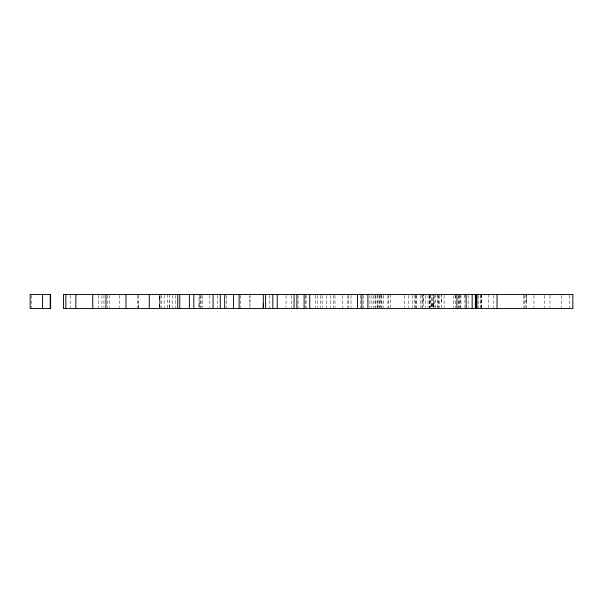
<?xml version="1.0" encoding="UTF-8"?>
<svg xmlns="http://www.w3.org/2000/svg" width="603" height="603" viewBox="0 0 603 603"><rect width="100%" height="100%" fill="white"/><g stroke="black" fill="none" stroke-linecap="round" stroke-linejoin="round"><path stroke-width="0.45" stroke-dasharray="3.02 2.26" d="M138.449 307.681L138.449 301.5M159.26 307.62L159.26 294.437L159.245 307.62L159.26 303.852M159.26 299.148L159.26 295.38M169.737 307.681L169.737 301.5M199.02 303.852L199.02 307.62L199.02 294.437M249.959 305.035L249.959 303.264M249.959 301.5L249.959 299.736M249.959 297.965L249.959 296.201M377.885 307.681L377.885 301.5M423.14 301.5L423.14 294.437L423.14 307.681M431.658 303.852L431.658 307.62L431.658 295.38M432.479 303.852L432.479 307.62L432.434 294.437M433.693 303.852L433.693 307.62L433.715 294.437M441.29 301.5L441.29 295.319M455.725 297.965L455.725 295.319M464.951 297.965L464.951 295.319M526.721 301.5L526.721 295.319M569.639 295.38L569.639 307.62M561.22 295.38L561.22 307.62M549.989 295.38L549.989 307.62M544.773 295.38L544.773 307.62M533.941 295.38L533.941 307.62M526.721 295.38L526.721 307.681M525.922 294.437L525.922 307.62M524.716 295.38L524.716 307.62M523.517 295.38L523.517 307.62M493.427 295.38L493.427 307.62M488.618 294.437L488.618 307.62M481.797 294.437L481.797 307.62M481.398 294.437L481.398 307.62M480.998 294.437L480.998 307.62M480.599 295.38L480.599 307.62M478.594 295.38L478.594 307.62M468.162 295.38L468.162 307.62M464.951 294.437L464.951 307.681M460.941 295.38L460.941 307.62M460.541 294.437L460.541 307.62M459.335 295.38L459.335 307.62M458.936 295.38L458.936 307.62M458.536 295.38L458.536 307.62M455.725 295.38L455.725 307.681M453.72 295.38L453.72 307.62M444.094 295.38L444.094 307.62M441.29 294.437L441.29 307.681M439.685 295.38L439.685 307.62M438.479 295.38L438.479 307.62M438.08 295.38L438.08 307.62M437.68 294.437L437.68 307.62M435.668 294.437L435.675 307.62M434.469 295.38L434.469 307.62M433.263 295.38L433.263 307.62M430.859 294.437L430.859 307.62M430.06 295.38L430.06 307.62M429.653 295.38L429.653 307.62M429.253 295.38L429.253 307.62M428.047 295.38L428.047 307.62M425.643 295.38L425.643 307.62M422.839 295.38L422.839 307.62M422.002 294.437L422.032 307.62M420.427 295.38L420.427 307.62M416.417 295.38L416.417 307.62M416.017 295.38L416.017 307.62M415.218 295.38L415.211 307.62M414.412 294.437L414.412 307.62M412.806 295.38L412.806 307.62M408.796 295.38L408.796 307.62M404.387 295.38L404.387 307.62M390.367 294.437L390.367 307.62M388.739 295.38L388.739 307.62M387.94 295.38L387.94 307.62M383.531 295.38L383.531 307.62M381.925 295.38L381.925 307.62M381.526 295.38L381.526 307.62M380.32 294.437L380.32 307.62M379.513 295.38L379.513 307.62M379.114 295.38L379.114 307.62M377.87 294.437L377.915 307.62M377.109 295.38L377.109 307.62M375.503 295.38L375.503 307.62M375.104 295.38L375.104 307.62M373.498 295.38L373.498 307.62M371.893 295.38L371.893 307.62M369.888 295.38L369.888 307.62M363.473 295.38L363.473 307.62M360.662 295.38L360.662 307.62M351.036 295.38L351.036 307.62M348.233 295.38L348.233 307.62M347.833 295.38L347.833 307.62M342.617 295.38L342.617 307.62M334.997 295.38L334.997 307.62M333.791 295.38L333.791 307.62M330.58 295.38L330.58 307.62M326.57 295.38L326.57 307.62M322.16 295.38L322.16 307.62M320.555 295.38L320.555 307.62M317.743 295.38L317.743 307.62M315.339 295.38L315.339 307.62M306.113 295.38L306.113 307.62M305.713 295.38L305.713 307.62M298.093 295.38L298.093 307.62M291.272 295.38L291.272 307.62M286.056 295.38L286.056 307.62M269.209 295.38L269.209 307.62M249.959 294.437L249.959 307.62M240.733 295.38L240.733 307.62M226.69 295.38L226.69 307.62M217.464 295.38L217.464 307.62M209.844 295.38L209.844 307.62M202.623 295.38L202.623 307.62M201.025 295.38L201.025 307.62M200.618 295.38L200.618 307.62M199.819 295.38L199.819 307.62M175.352 295.38L175.352 307.62M172.541 295.38L172.541 307.62M169.737 294.437L169.737 307.62M167.333 294.437L167.333 307.62M164.122 295.38L164.122 307.62M161.717 295.38L161.717 307.62M160.112 295.38L160.112 307.62M138.449 295.319L138.449 307.62M137.243 295.38L137.243 307.62M119.198 295.38L119.198 307.62M109.573 295.38L109.573 307.62M107.568 295.38L107.568 307.62M103.957 295.38L103.957 307.62M101.952 295.38L101.952 307.62M98.741 295.38L98.741 307.62M70.664 295.38L70.664 307.62M31.755 295.38L31.755 307.62"/><path stroke-width="0.9" d="M263.323 303.852L263.323 308.563L263.323 294.437M497.038 294.437L497.038 308.563M476.988 294.437L476.988 308.563M476.182 294.437L476.182 308.563M475.782 294.437L475.782 308.563M475.383 294.437L475.383 308.563M472.172 294.437L472.172 308.563M466.157 294.437L466.157 308.563M456.931 294.437L456.931 308.563M367.883 294.437L367.883 308.563M361.868 294.437L361.868 308.563M357.458 294.437L357.458 308.563M309.723 294.437L309.723 308.563M304.108 294.437L304.108 308.563M296.887 294.437L296.887 308.563M294.083 294.437L294.083 308.563M277.237 294.437L277.237 308.563M272.82 294.437L272.82 308.563M265.606 294.437L265.606 308.563M239.127 294.437L239.127 308.563M233.512 294.437L233.512 308.563M224.693 294.437L224.693 308.563M220.276 294.437L220.276 308.563M213.055 294.437L213.055 308.563M193.804 294.437L193.804 308.563M189.387 294.437L189.387 308.563M179.762 294.437L179.762 308.563M177.757 294.437L177.757 308.563M149.28 294.437L149.28 308.563M126.012 294.437L126.012 308.563M105.962 294.437L105.962 308.563M92.726 294.437L92.726 308.563M75.872 294.437L75.872 308.563M65.848 294.437L65.848 308.563M50.207 294.437L50.207 308.563M42.587 294.437L42.587 308.563M50.607 294.437L30.15 294.437L30.15 308.563L50.607 308.563L50.607 294.437M572.85 294.437L63.443 294.437L63.443 308.563L572.85 308.563L572.85 294.437"/></g></svg>
